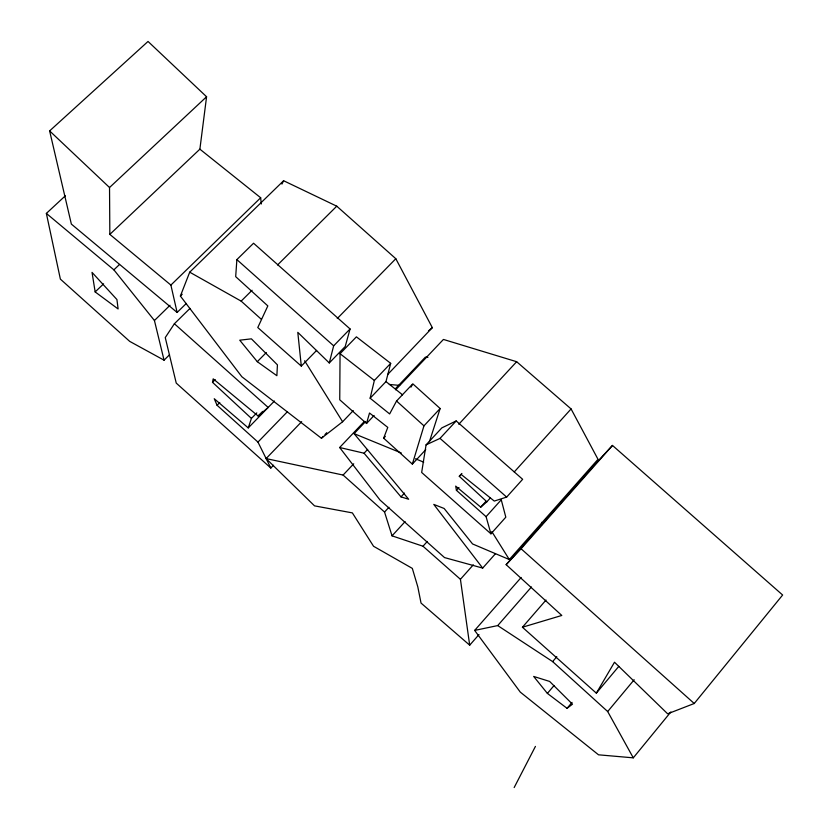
<?xml version="1.0" encoding="UTF-8"?>
<svg xmlns="http://www.w3.org/2000/svg" width="829" height="829" viewBox="0 0 829 829"><rect width="100%" height="100%" fill="white"/><g stroke="black" fill="none" stroke-linecap="round" stroke-linejoin="round"><path stroke-width="1.24" d="M429.412 441.712L440.137 408.521L412.801 383.827L396.542 401.018L389.64 413.94L370.138 398.221L385.982 381.589L390.697 363.351L356.397 336.843L340.056 353.703L339.745 399.785L366.522 423.495L374.107 415.484M301.31 366.107L297.798 332.356L329.279 362.947L345.206 346.532L350.076 328.958L253.56 243.229L236.876 259.612L235.685 276.648L267.829 305.901L257.788 327.548L301.31 366.107L316.637 350.408M177.126 312.46L170.888 285.083L109.842 234.389L199.882 149.168L206.576 96.755L148.028 41.45L49.626 130.909L71.356 224.089L177.126 312.46L186.318 303.445M490.333 497.96L486.882 501.783L459.287 476.312L461.111 474.395L494.271 501.068L506.654 497.089L522.643 479.297L456.188 420.935L441.847 427.878L426.075 444.862L421.66 472.468L490.944 533.824L505.814 517.192L501.255 499.794L486.074 516.674L490.944 533.824M273.508 465.266L270.834 468.043L257.964 442.095L217.074 405.277L214.245 398.718L248.254 427.909L251.415 418.407L212.493 382.304L213.198 378.843L258.13 416.013L268.181 407.453L174.391 323.745L189.996 308.409M370.138 398.221L374.356 380.459L390.697 363.351M329.279 362.947L333.662 345.828L350.076 328.958M366.522 423.495L369.527 413.018L387.785 427.401L383.651 438.168L412.355 464.105L425.754 449.66M412.355 464.105L423.961 425.847L440.137 408.521M353.268 410.583L342.605 421.764L321.424 438.261L241.861 376.749L180.38 296.046L189.706 272.181L283.611 180.732L336.761 206.183L395.816 258.721L432.334 327.662L387.91 374.252M281.933 184.1L283.611 180.732M514.167 787.55L535.43 746.401M410.966 387.164L412.189 384.936M596.341 693.158L614.496 662.226L667.646 713.81L694.236 703.5L782.638 595.015L612.476 445.432L593.813 465.556L506.146 564.663L561.803 615.46L522.425 627.232L596.341 693.158L618.807 666.371M174.391 323.745L165.261 337.579L176.245 383.102L270.834 468.043M521.161 577.471L474.654 630.413L520.301 692.132L598.528 754.815L633.283 757.841L670.858 711.945M633.283 757.841L607.688 711.541L634.175 679.749M567.057 708.318L572.487 704.194L549.637 681.438L533.669 676.433L547.378 693.396L567.057 708.318L572.031 702.412M547.378 693.396L554.093 685.5M474.654 630.413L497.711 625.584L552.632 661.594L556.819 656.692M522.425 627.232L546.021 600.051M301.673 421.66L266.099 458.592L314.533 505.866L352.366 512.892L373.547 546.27L412.324 568.393L417.806 586.849L421.039 603.077L469.691 645.18L478.986 634.579M497.711 625.584L531.451 586.984M495.514 553.648L482.685 568.083L433.785 504.395L444.137 508.478L472.571 543.959L509.317 559.544L598.01 459.307L571.077 408.935L516.654 361.713L443.432 339.444L395.671 389.806M506.146 564.663L521.099 548.777L612.476 445.432M469.691 645.18L460.427 579.295L473.307 564.85M486.074 516.674L456.427 490.322L455.691 486.115L480.747 507.141L485.856 501.493M514.27 471.929L571.077 408.935M266.099 458.592L343.102 475.058L384.542 512.042L392.044 535.845L422.987 546.228L427.298 541.472M456.427 490.322L458.965 487.535M459.287 476.312L461.888 473.463M392.044 535.845L405.101 521.607M384.542 512.042L388.936 507.296M364.408 421.412L339.652 447.505L364.076 453.214L400.998 496.882L404.49 493.089M426.075 444.862L440.023 438.386L456.188 420.935M458.779 424.261L516.654 361.713M383.651 438.168L385.34 436.386M343.102 475.058L353.714 463.794M364.076 453.214L367.62 449.453M395.34 388.791L425.401 357.112L427.909 357.392M400.998 496.882L408.656 499.255L354.097 433.65L365.599 421.526M321.424 438.261L323.196 436.406M324.968 434.551L326.74 432.707M257.964 442.095L287.528 411.588M258.13 416.013L262.627 411.412M248.254 427.909L274.44 401.029M251.415 418.407L256.793 412.894M337.268 318.523L395.816 258.721M257.291 361.682L276.876 375.713L277.425 364.853L251.405 338.843L239.736 340.191L257.291 361.682L266.337 352.532M217.074 405.277L219.778 402.542M212.493 382.304L215.208 379.578M189.706 272.181L241.156 301.124L252.078 290.274M277.57 264.959L336.761 206.183M65.346 195.799L46.362 213.405L60.372 279.114L129.707 341.382L164.059 360.18L169.551 354.75M164.059 360.18L154.432 320.522L170.018 305.279M180.38 296.046L182.225 294.243M170.888 285.083L260.669 197.758L199.882 149.168M46.362 213.405L113.894 269.85L119.511 264.482M95.159 291.922L92.029 272.378L116.93 299.549L118.122 308.979L95.159 291.922L103.584 283.87M109.842 234.389L109.532 187.52L206.576 96.755M480.747 507.141L486.882 501.783M428.5 330.864L432.334 327.662M389.329 384.459L399.619 385.392M482.685 568.083L444.531 557.585L380.024 500.053L339.652 447.505M354.097 433.65L401.288 452.976M415.443 458.779L423.702 462.157M340.056 353.703L374.356 380.459M385.982 381.589L402.552 394.832M440.023 438.386L506.654 497.089M422.987 546.228L460.427 579.295M236.876 259.612L333.662 345.828M521.099 548.777L694.236 703.5M241.156 301.124L261.187 319.186M396.542 401.018L423.961 425.847M552.632 661.594L607.688 711.541M49.626 130.909L109.532 187.52M113.894 269.85L154.432 320.522M491.784 531.534L509.317 559.544M304.637 360.76L342.605 421.764M260.669 197.758L261.28 203.996M541.7 522.322L541.741 524.892"/></g></svg>
